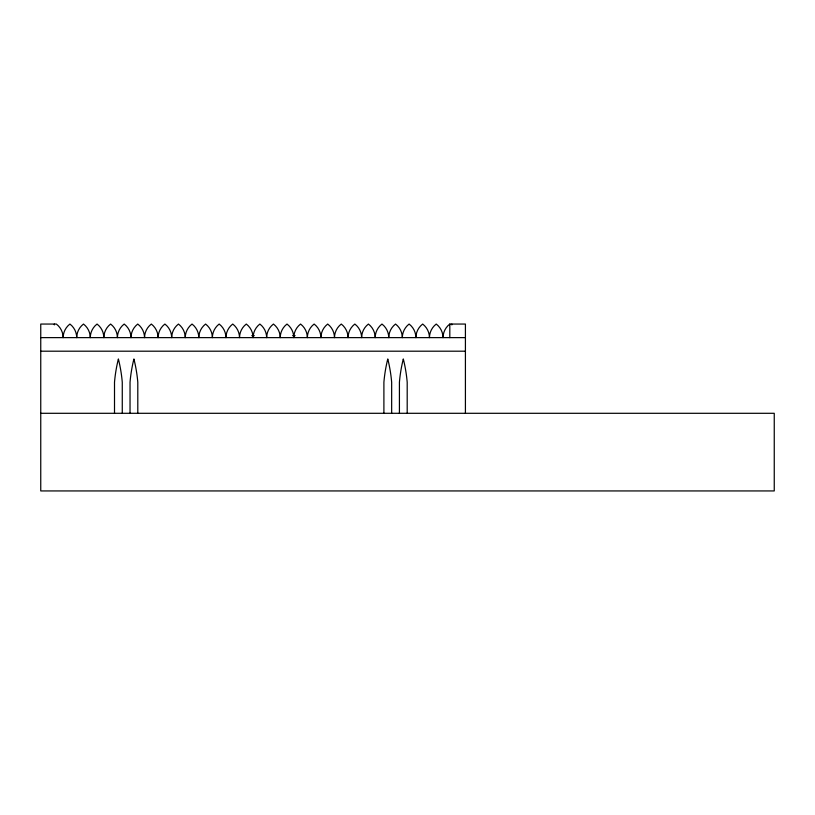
<?xml version="1.0" encoding="UTF-8"?>
<svg xmlns="http://www.w3.org/2000/svg" width="815" height="815" viewBox="0 0 815 815"><rect width="100%" height="100%" fill="white"/><g stroke="black" fill="none" stroke-linecap="round" stroke-linejoin="round"><path stroke-width="1.22" d="M40.75 413.297L774.25 413.297L774.25 490.936L40.75 490.936L40.75 324.054L56.357 324.054A17.186 17.186 0 0 1 63.142 337.624A17.186 17.186 0 0 1 69.927 324.054A17.186 17.186 0 0 1 76.712 337.624A17.186 17.186 0 0 1 83.487 324.054A17.186 17.186 0 0 1 90.271 337.624A17.186 17.186 0 0 1 97.056 324.054A17.186 17.186 0 0 1 103.841 337.624A17.186 17.186 0 0 1 110.626 324.054A17.186 17.186 0 0 1 117.411 337.624A17.186 17.186 0 0 1 124.196 324.054A17.186 17.186 0 0 1 130.981 337.624A17.186 17.186 0 0 1 137.755 324.054A17.186 17.186 0 0 1 144.54 337.624A17.186 17.186 0 0 1 151.325 324.054A17.186 17.186 0 0 1 158.11 337.624A17.186 17.186 0 0 1 164.895 324.054A17.186 17.186 0 0 1 171.68 337.624A17.186 17.186 0 0 1 178.465 324.054A17.186 17.186 0 0 1 185.25 337.624A17.186 17.186 0 0 1 192.034 324.054A17.186 17.186 0 0 1 198.809 337.624A17.186 17.186 0 0 1 205.594 324.054A17.186 17.186 0 0 1 212.379 337.624A17.186 17.186 0 0 1 219.164 324.054A17.186 17.186 0 0 1 225.949 337.624A17.186 17.186 0 0 1 232.733 324.054A17.186 17.186 0 0 1 239.518 337.624A17.186 17.186 0 0 1 246.303 324.054A17.186 17.186 0 0 1 253.088 337.624A17.186 17.186 0 0 1 259.863 324.054A17.186 17.186 0 0 1 266.648 337.624A17.186 17.186 0 0 1 273.433 324.054A17.186 17.186 0 0 1 280.217 337.624A17.186 17.186 0 0 1 287.002 324.054A17.186 17.186 0 0 1 293.787 337.624A17.186 17.186 0 0 1 300.572 324.054A17.186 17.186 0 0 1 307.357 337.624A17.186 17.186 0 0 1 314.132 324.054A17.186 17.186 0 0 1 320.916 337.624A17.186 17.186 0 0 1 327.701 324.054A17.186 17.186 0 0 1 334.486 337.624A17.186 17.186 0 0 1 341.271 324.054A17.186 17.186 0 0 1 348.056 337.624A17.186 17.186 0 0 1 354.841 324.054A17.186 17.186 0 0 1 361.626 337.624A17.186 17.186 0 0 1 368.411 324.054A17.186 17.186 0 0 1 375.185 337.624A17.186 17.186 0 0 1 381.97 324.054A17.186 17.186 0 0 1 388.755 337.624A17.186 17.186 0 0 1 395.54 324.054A17.186 17.186 0 0 1 402.325 337.624A17.186 17.186 0 0 1 409.11 324.054A17.186 17.186 0 0 1 415.895 337.624A17.186 17.186 0 0 1 422.679 324.054A17.186 17.186 0 0 1 429.454 337.624A17.186 17.186 0 0 1 436.239 324.054A17.186 17.186 0 0 1 443.024 337.624A17.186 17.186 0 0 1 449.809 324.054L465.416 324.054L465.416 413.439M251.764 335.668L254.29 335.668M292.585 335.668L295.112 335.668M40.75 337.624L465.416 337.624M40.75 351.194L465.416 351.194M451.846 324.054L451.846 324.89M449.809 324.054L449.809 337.624M407.194 413.297L407.194 382.245A148.32 148.32 0 0 0 403.303 358.957A148.32 148.32 0 0 0 399.421 382.245L399.421 413.297M391.658 413.297L391.658 382.245A148.32 148.32 0 0 0 387.777 358.957A148.32 148.32 0 0 0 383.896 382.245L383.896 413.297M137.796 413.297L137.796 382.245A148.32 148.32 0 0 0 134.373 360.872L133.915 358.957L133.446 360.872A148.32 148.32 0 0 0 130.033 382.245L130.033 413.297M122.27 413.297L122.27 382.245A148.32 148.32 0 0 0 118.847 360.872L118.389 358.957L117.92 360.872A148.32 148.32 0 0 0 114.508 382.245L114.508 413.297M54.32 324.054L54.32 324.89"/></g></svg>
